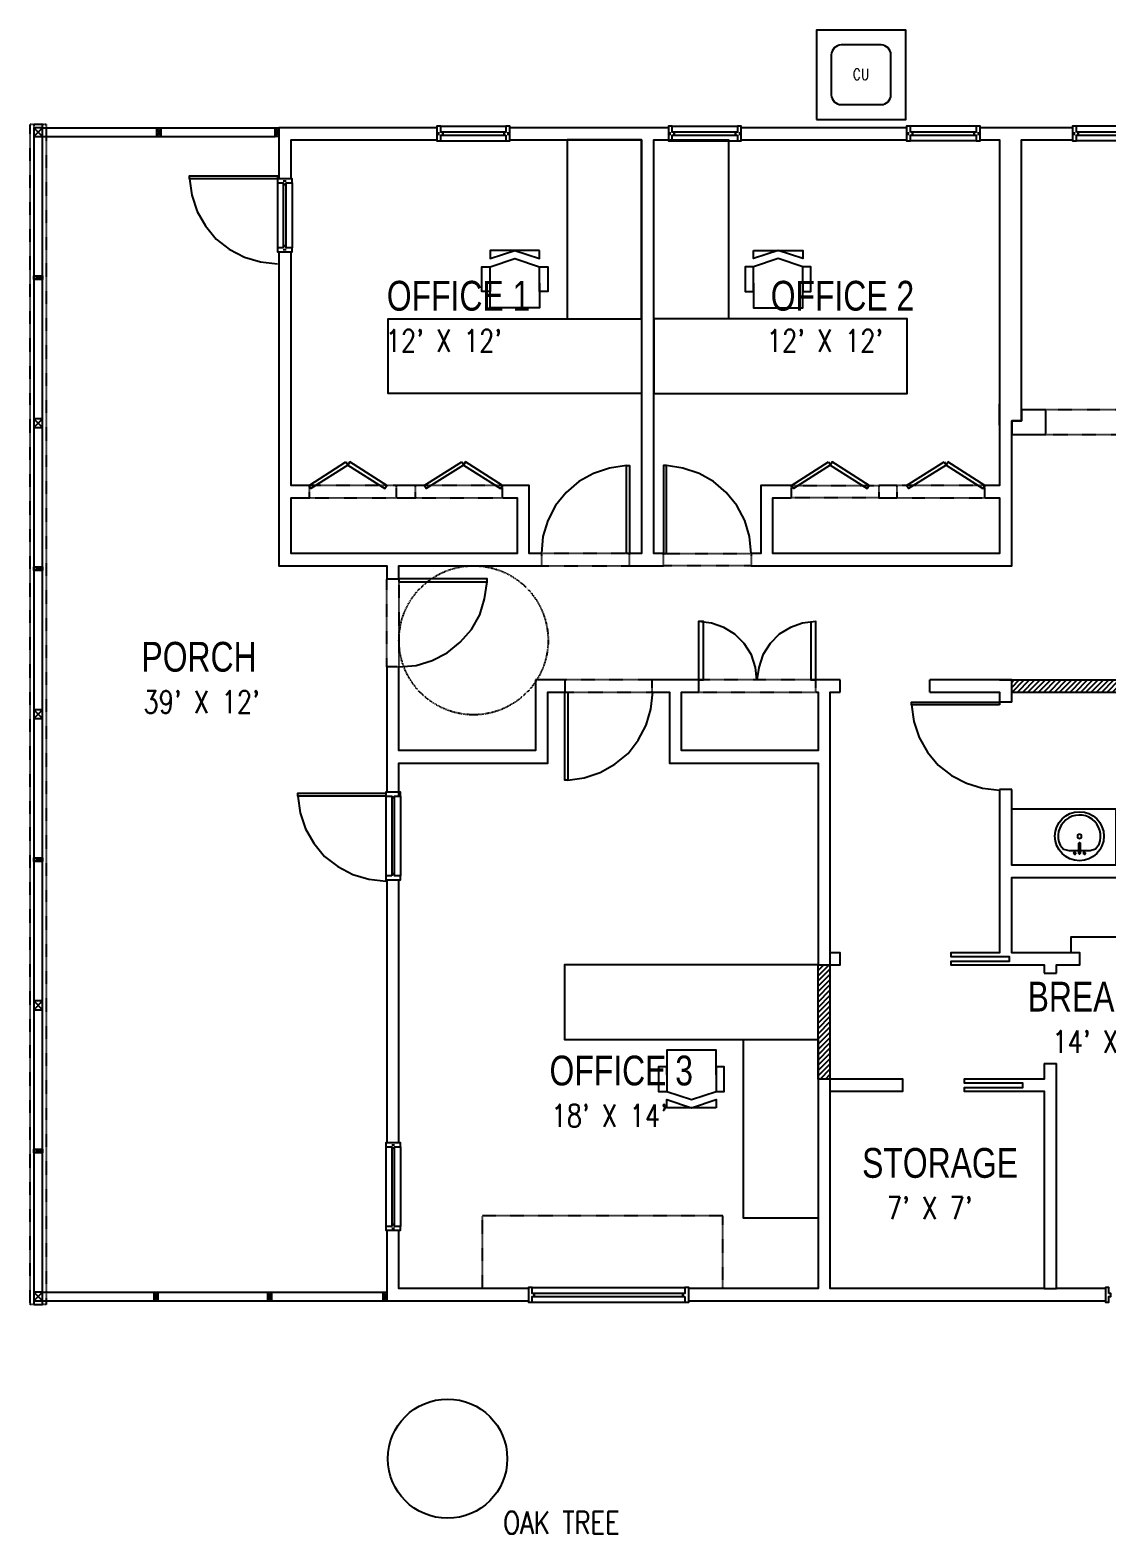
# Model space of a CAD drawing. Header units: inches. Extents: x -625442 to 34963, y -27993 to 66986.
# Drawn here: x 1728 to 2161, y 17957 to 18563 of the extents above; entities that cross this region are included whole.
import ezdxf

# ---------------------------------------------------------------- set-up
doc = ezdxf.new("R2010")
doc.units = ezdxf.units.IN
doc.header["$LTSCALE"] = 0.5
doc.header["$MEASUREMENT"] = 0
doc.linetypes.add('HIDDEN2', pattern=[0.1875, 0.125, -0.0625])
for name, color, linetype in [('0-TEXT', 30, 'Continuous'), ('P-ABOVE', 201, 'HIDDEN2'), ('P-BELOW-LIGHT', 143, 'Continuous'), ('P-CASEWORK', 140, 'Continuous'), ('P-DOOR', 51, 'Continuous'), ('P-FIXTURE', 63, 'Continuous'), ('P-FURNITURE', 201, 'Continuous'), ('P-WALL', 90, 'Continuous'), ('P-WINDOW', 213, 'Continuous')]:
    doc.layers.add(name, color=color, linetype=linetype)
doc.styles.add('1-4T', font='Zap601Rm.ttf', dxfattribs={"width": 0.8, "height": 12})
doc.styles.add('sapa notes', font='romans.shx', dxfattribs={"width": 0.8})

msp = doc.modelspace()

# ---------------------------------------------------------------- hatches: boundary and pattern name
at = {"layer": 'P-FURNITURE'}
h = msp.add_hatch(dxfattribs=at)
h.set_pattern_fill('ANSI31', color=256, scale=12)
h.paths.add_polyline_path([(2365.92688, 18300.97685), (2122.94057, 18300.97685), (2122.94057, 18296.08582), (2239.98821, 18296.08582), (2239.98821, 18226.43756), (2243.98821, 18226.43756), (2243.98821, 18296.08582), (2361.03586, 18296.08582), (2361.03586, 18292.08582), (2365.92688, 18292.08582)])
h.paths.add_polyline_path([(2365.92688, 18256.87041), (2361.03586, 18256.87041), (2361.03586, 18226.43756), (2365.92688, 18226.43756)])
h = msp.add_hatch(dxfattribs=at)
h.set_pattern_fill('ANSI31', color=256, scale=12)
h.paths.add_polyline_path([(2049.96642, 18186.33113), (2045.07539, 18186.33113), (2045.07539, 18140.35546), (2049.96642, 18140.35546)])

# ---------------------------------------------------------------- linework, layer by layer
at = {"layer": 'P-ABOVE'}
for p, q in [((1729.50621, 18524.7252), (1733.00621, 18524.7252)), ((1729.50621, 18049.64309), (1733.00621, 18049.64309))]:
    msp.add_line(p, q, dxfattribs=at)
for points in [[(1729.50621, 18049.64309), (1728.00621, 18049.64309), (1728.00621, 18524.7252), (1729.50621, 18524.7252)], [(1734.50621, 18049.64309), (1733.00621, 18049.64309), (1733.00621, 18524.7252), (1734.50621, 18524.7252)], [(1875.45451, 18379.23331), (1840.2391, 18379.23331), (1840.2391, 18374.34228), (1875.45451, 18374.34228)], [(1918.10428, 18379.23331), (1882.88887, 18379.23331), (1882.88887, 18374.34228), (1918.10428, 18374.34228)], [(2034.31513, 18379.23331), (2069.53053, 18379.23331), (2069.53053, 18374.34228), (2034.31513, 18374.34228)], [(2112.18031, 18374.34228), (2112.18031, 18379.23331), (2076.76926, 18379.23331), (2076.76926, 18374.34228)], [(1969.16662, 18351.84355), (1933.75557, 18351.84355), (1933.75557, 18346.95252), (1969.16662, 18346.95252)], [(2018.07691, 18351.84355), (2018.07691, 18346.95252), (1982.8615, 18346.95252), (1982.8615, 18351.84355)], [(1876.43271, 18306.25916), (1871.54168, 18306.25916), (1871.54168, 18341.67021), (1876.43271, 18341.67021)], [(1943.14635, 18296.08582), (1978.36176, 18296.08582), (1978.36176, 18300.97685), (1943.14635, 18300.97685)], [(2044.09718, 18296.08582), (2044.09718, 18300.97685), (1996.94767, 18300.97685), (1996.94767, 18296.08582)]]:
    msp.add_lwpolyline(points, close=True, dxfattribs=at)
for points in [[(2347.14533, 18409.75333), (2136.63545, 18409.75333)], [(2136.63545, 18399.77563), (2347.14533, 18399.77563)], [(2006.72972, 18056.03412), (2006.72972, 18085.38029), (1909.88735, 18085.38029), (1909.88735, 18056.03412)]]:
    msp.add_lwpolyline(points, dxfattribs=at)
msp.add_circle((1906.43271, 18316.95252), 30, dxfattribs=at)
at = {"layer": 'P-BELOW-LIGHT'}
for p, q in [((1729.50621, 18523.2252), (1729.50621, 18051.14309)), ((1733.00621, 18523.2252), (1826.60935, 18523.2252)), ((1733.00621, 18519.7252), (1826.60935, 18519.7252)), ((1733.00621, 18381.75691), (1733.00621, 18519.7252)), ((1733.00621, 18054.64309), (1733.00621, 18381.75691)), ((1733.00621, 18054.64309), (1871.54168, 18054.64309)), ((2136.04853, 18056.03412), (2140.93956, 18056.03412)), ((1733.00621, 18051.14309), (1871.54168, 18051.14309))]:
    msp.add_line(p, q, dxfattribs=at)
for points in [[(2044.3721, 18526.53332), (2080.3721, 18526.53332), (2080.3721, 18562.53332), (2044.3721, 18562.53332)], [(1919.47377, 18520.29058), (1919.47377, 18517.94289), (1921.0389, 18517.94289), (1921.0389, 18523.81212), (1919.47377, 18523.81212), (1919.47377, 18521.46443), (1918.6912, 18521.46443), (1918.6912, 18520.29058)], [(2012.59896, 18520.29058), (2012.59896, 18517.94289), (2014.16409, 18517.94289), (2014.16409, 18523.81212), (2012.59896, 18523.81212), (2012.59896, 18521.46443), (2011.81639, 18521.46443), (2011.81639, 18520.29058)], [(2082.24721, 18521.46443), (2082.24721, 18523.81212), (2080.68208, 18523.81212), (2080.68208, 18517.94289), (2082.24721, 18517.94289), (2082.24721, 18520.29058), (2083.02977, 18520.29058), (2083.02977, 18521.46443)], [(2148.96084, 18521.46443), (2148.96084, 18523.81212), (2147.39571, 18523.81212), (2147.39571, 18517.94289), (2148.96084, 18517.94289), (2148.96084, 18520.29058), (2149.74341, 18520.29058), (2149.74341, 18521.46443)], [(1829.87012, 18474.90183), (1827.52242, 18474.90183), (1827.52242, 18473.3367), (1833.39166, 18473.3367), (1833.39166, 18474.90183), (1831.04397, 18474.90183), (1831.04397, 18475.6844), (1829.87012, 18475.6844)], [(1873.4981, 18222.13346), (1871.1504, 18222.13346), (1871.1504, 18220.56833), (1877.01964, 18220.56833), (1877.01964, 18222.13346), (1874.67194, 18222.13346), (1874.67194, 18222.91602), (1873.4981, 18222.91602)], [(1873.4981, 18081.07619), (1871.1504, 18081.07619), (1871.1504, 18079.51106), (1877.01964, 18079.51106), (1877.01964, 18081.07619), (1874.67194, 18081.07619), (1874.67194, 18081.85875), (1873.4981, 18081.85875)], [(1991.46971, 18052.90386), (1991.46971, 18050.55617), (1993.03484, 18050.55617), (1993.03484, 18056.4254), (1991.46971, 18056.4254), (1991.46971, 18054.07771), (1990.68715, 18054.07771), (1990.68715, 18052.90386)], [(2162.0688, 18054.07771), (2162.0688, 18056.4254), (2160.69931, 18056.4254), (2160.69931, 18050.55617), (2162.0688, 18050.55617), (2162.0688, 18052.90386), (2162.85137, 18052.90386), (2162.85137, 18054.07771)]]:
    msp.add_lwpolyline(points, close=True, dxfattribs=at)
msp.add_lwpolyline([(2054.3721, 18532.53332), (2070.3721, 18532.53332, 0.414213562), (2074.3721, 18536.53332), (2074.3721, 18552.53332, 0.414213562), (2070.3721, 18556.53332), (2054.3721, 18556.53332, 0.414213562), (2050.3721, 18552.53332), (2050.3721, 18536.53332, 0.414213562)], format="xyb", close=True, dxfattribs=at)
for points in [[(1893.25785, 18517.94289), (1893.25785, 18520.29058), (1894.04042, 18520.29058), (1894.04042, 18521.46443), (1893.25785, 18521.46443), (1893.25785, 18523.81212), (1891.69272, 18523.81212), (1891.69272, 18517.94289), (1893.25785, 18517.94289), (1919.47377, 18517.94289)], [(1892.47529, 18520.29058), (1892.47529, 18521.46443)], [(1893.25785, 18523.81212), (1919.47377, 18523.81212)], [(1920.25633, 18521.46443), (1920.25633, 18520.29058)], [(1986.38304, 18517.94289), (1986.38304, 18520.29058), (1987.16561, 18520.29058), (1987.16561, 18521.46443), (1986.38304, 18521.46443), (1986.38304, 18523.81212), (1984.81791, 18523.81212), (1984.81791, 18517.94289), (1986.38304, 18517.94289), (2012.59896, 18517.94289)], [(1985.60048, 18520.29058), (1985.60048, 18521.46443)], [(1986.38304, 18523.81212), (2012.59896, 18523.81212)], [(2013.38152, 18521.46443), (2013.38152, 18520.29058)], [(2081.46464, 18520.29058), (2081.46464, 18521.46443)], [(2108.65877, 18523.81212), (2108.65877, 18521.46443), (2107.8762, 18521.46443), (2107.8762, 18520.29058), (2108.65877, 18520.29058), (2108.65877, 18517.94289), (2110.22389, 18517.94289), (2110.22389, 18523.81212), (2108.65877, 18523.81212), (2082.24721, 18523.81212)], [(2109.44133, 18521.46443), (2109.44133, 18520.29058)], [(2148.17828, 18520.29058), (2148.17828, 18521.46443)], [(2192.78446, 18523.81212), (2192.78446, 18521.46443), (2192.0019, 18521.46443), (2192.0019, 18520.29058), (2192.78446, 18520.29058), (2192.78446, 18517.94289), (2194.34959, 18517.94289), (2194.34959, 18523.81212), (2192.78446, 18523.81212), (2148.96084, 18523.81212)], [(2108.65877, 18517.94289), (2082.24721, 18517.94289)], [(2192.78446, 18517.94289), (2148.96084, 18517.94289)], [(1827.52242, 18501.11775), (1829.87012, 18501.11775), (1829.87012, 18500.33518), (1831.04397, 18500.33518), (1831.04397, 18501.11775), (1833.39166, 18501.11775), (1833.39166, 18502.68288), (1827.52242, 18502.68288), (1827.52242, 18501.11775), (1827.52242, 18474.90183)], [(1829.87012, 18501.90031), (1831.04397, 18501.90031)], [(1833.39166, 18501.11775), (1833.39166, 18474.90183)], [(1831.04397, 18474.11927), (1829.87012, 18474.11927)], [(2118.04954, 18403.49281), (2118.04954, 18412.10102)], [(1876.43271, 18254.41425), (1876.43271, 18262.82682)], [(1871.1504, 18254.21861), (1873.4981, 18254.21861), (1873.4981, 18253.63169), (1874.67194, 18253.63169), (1874.67194, 18254.21861), (1877.01964, 18254.21861), (1877.01964, 18255.78374), (1871.1504, 18255.78374), (1871.1504, 18254.21861), (1871.1504, 18222.13346)], [(1877.01964, 18254.21861), (1877.01964, 18222.13346)], [(1871.1504, 18113.16134), (1873.4981, 18113.16134), (1873.4981, 18112.57441), (1874.67194, 18112.57441), (1874.67194, 18113.16134), (1877.01964, 18113.16134), (1877.01964, 18114.72646), (1871.1504, 18114.72646), (1871.1504, 18113.16134), (1871.1504, 18081.07619)], [(1873.4981, 18113.9439), (1874.67194, 18113.9439)], [(1877.01964, 18113.16134), (1877.01964, 18081.07619)], [(1874.67194, 18080.29362), (1873.4981, 18080.29362)], [(1930.03839, 18050.55617), (1930.03839, 18052.90386), (1930.82095, 18052.90386), (1930.82095, 18054.07771), (1930.03839, 18054.07771), (1930.03839, 18056.4254), (1928.47326, 18056.4254), (1928.47326, 18050.55617), (1930.03839, 18050.55617), (1991.46971, 18050.55617)], [(1930.03839, 18056.4254), (1991.46971, 18056.4254)]]:
    msp.add_lwpolyline(points, dxfattribs=at)
at = {"layer": 'P-CASEWORK'}
for points in [[(2164.94057, 18226.43756), (2164.94057, 18248.9363), (2122.94057, 18248.9363)], [(2146.94057, 18191.22216), (2146.94057, 18197.54519), (2191.86877, 18197.54266), (2191.8608, 18056.03547)]]:
    msp.add_lwpolyline(points, dxfattribs=at)
at = {"layer": 'P-DOOR'}
for points in [[(1827.52242, 18502.68288), (1792.11138, 18502.68288), (1792.11138, 18503.85672), (1827.52242, 18503.85672)], [(1855.10783, 18388.81972), (1855.89039, 18387.45024), (1841.02166, 18378.05946), (1840.2391, 18379.23331)], [(1856.67296, 18388.81972), (1855.89039, 18387.45024), (1870.75912, 18378.05946), (1871.54168, 18379.23331)], [(1901.67042, 18388.81972), (1902.45299, 18387.45024), (1887.38862, 18378.05946), (1886.60605, 18379.23331)], [(1903.23555, 18388.81972), (1902.45299, 18387.45024), (1917.32171, 18378.05946), (1918.10428, 18379.23331)], [(1967.99277, 18351.84355), (1967.99277, 18387.25459), (1969.16662, 18387.25459), (1969.16662, 18351.84355)], [(1984.03535, 18351.84355), (1984.03535, 18387.25459), (1982.8615, 18387.25459), (1982.8615, 18351.84355)], [(2049.18385, 18388.81972), (2049.96642, 18387.45024), (2035.09769, 18378.05946), (2034.31513, 18379.23331)], [(2050.74898, 18388.81972), (2049.96642, 18387.45024), (2064.83515, 18378.05946), (2065.61771, 18379.23331)], [(2095.74645, 18388.81972), (2096.52901, 18387.45024), (2081.46464, 18378.05946), (2080.68208, 18379.23331)], [(2097.31158, 18388.81972), (2096.52901, 18387.45024), (2111.39774, 18378.05946), (2112.18031, 18379.23331)], [(1876.43271, 18340.49636), (1911.84376, 18340.49636), (1911.84376, 18341.67021), (1876.43271, 18341.67021)], [(1998.90408, 18300.97685), (1998.90408, 18324.45378), (1996.94767, 18324.45378), (1996.94767, 18300.97685)], [(1944.32019, 18296.08582), (1944.32019, 18260.67477), (1943.14635, 18260.67477), (1943.14635, 18296.08582)], [(2118.04954, 18290.91197), (2082.63849, 18290.91197), (2082.63849, 18292.08582), (2118.04954, 18292.08582)], [(1871.1504, 18254.21861), (1835.73935, 18254.21861), (1835.73935, 18255.39246), (1871.1504, 18255.39246)]]:
    msp.add_lwpolyline(points, close=True, dxfattribs=at)
for points in [[(1792.11138, 18502.68288), (1793.08958, 18496.03108), (1795.24163, 18489.57492), (1798.56753, 18483.70568), (1802.87164, 18478.42337), (1808.15395, 18474.31491), (1814.21883, 18471.18465), (1820.67498, 18469.22824), (1827.52242, 18468.44567)], [(1967.99277, 18387.25459), (1961.14533, 18386.27639), (1954.68918, 18384.12434), (1948.81994, 18380.79844), (1943.73327, 18376.49433), (1939.42917, 18371.21202), (1936.29891, 18365.14714), (1934.3425, 18358.69099), (1933.75557, 18351.84355)], [(2034.31513, 18379.23331), (2021.98973, 18379.23331), (2021.98973, 18351.84355), (2018.07691, 18351.84355), (2017.48999, 18358.69099), (2015.53358, 18365.14714), (2012.40332, 18371.21202), (2008.09921, 18376.49433), (2003.01254, 18380.79844), (1997.14331, 18384.12434), (1990.68715, 18386.27639), (1984.03535, 18387.25459)], [(1876.43271, 18306.25916), (1883.28015, 18306.84608), (1889.73631, 18308.80249), (1895.80119, 18311.93275), (1901.0835, 18316.23686), (1905.58325, 18321.32353), (1908.90915, 18327.19276), (1910.86556, 18333.64892), (1911.84376, 18340.49636)], [(2042.14077, 18324.25814), (2042.14077, 18300.97685), (2044.09718, 18300.97685), (2044.09718, 18324.45378), (2038.81487, 18323.86686), (2033.92384, 18322.10609), (2029.4241, 18319.36711), (2025.70692, 18315.64993), (2022.7723, 18311.15019), (2021.20717, 18306.06352), (2020.4246, 18300.97685), (2019.83768, 18306.06352), (2018.27255, 18311.15019), (2015.33793, 18315.64993), (2011.62075, 18319.36711), (2007.12101, 18322.10609), (2002.22998, 18323.86686), (1996.94767, 18324.45378)], [(1944.32019, 18260.67477), (1950.97199, 18261.65297), (1957.42815, 18263.80503), (1963.29739, 18267.13093), (1968.5797, 18271.43503), (1972.68816, 18276.71734), (1975.81842, 18282.78222), (1977.77483, 18289.23838), (1978.5574, 18296.08582)], [(2082.63849, 18290.91197), (2083.6167, 18284.26017), (2085.76875, 18277.80401), (2089.09465, 18271.93478), (2093.39875, 18266.65247), (2098.68107, 18262.544), (2104.74594, 18259.41374), (2111.2021, 18257.45733), (2118.04954, 18256.67477)], [(1835.73935, 18254.21861), (1836.71756, 18247.56681), (1838.86961, 18241.11065), (1842.19551, 18235.24142), (1846.49962, 18229.95911), (1851.78193, 18225.85064), (1857.8468, 18222.72038), (1864.30296, 18220.76397), (1871.1504, 18219.98141)]]:
    msp.add_lwpolyline(points, dxfattribs=at)
at = {"layer": 'P-FIXTURE'}
msp.add_lwpolyline([(2150.65877, 18232.3068), (2154.57159, 18232.3068), (2156.72364, 18233.08936), (2158.09313, 18234.85013, 1.529927729), (2142.44184, 18234.45885), (2143.81132, 18232.89372), (2145.96338, 18232.3068), (2149.8762, 18232.3068)], format="xyb", dxfattribs=at)
for points in [[(2150.26748, 18238.9586), (2149.48492, 18238.56732), (2149.48492, 18237.58911), (2150.26748, 18237.19783), (2151.05005, 18237.58911), (2151.05005, 18238.56732)], [(2149.8762, 18235.24142), (2149.8762, 18231.32859), (2150.26748, 18230.93731), (2150.65877, 18231.32859), (2150.65877, 18235.24142), (2150.26748, 18235.6327)], [(2147.72415, 18231.32859), (2148.31107, 18230.74167), (2148.70235, 18231.32859), (2148.31107, 18231.71988)], [(2151.63697, 18231.32859), (2152.22389, 18230.74167), (2152.61518, 18231.32859), (2152.22389, 18231.71988)]]:
    msp.add_lwpolyline(points, close=True, dxfattribs=at)
msp.add_circle((2150.19372, 18238.10227), 9.8561, dxfattribs=at)
at = {"layer": 'P-FURNITURE'}
for points in [[(1944.05765, 18446.33417), (1974.05765, 18446.33417), (1974.05765, 18518.33417), (1944.05765, 18518.33417)], [(2008.94868, 18446.33417), (1978.94868, 18446.33417), (1978.94868, 18518.33417), (2008.94868, 18518.33417)], [(1974.05765, 18446.33417), (1974.05765, 18416.33417), (1872.05765, 18416.33417), (1872.05765, 18446.33417)], [(1978.94868, 18446.33417), (1978.94868, 18416.33417), (2080.94868, 18416.33417), (2080.94868, 18446.33417)], [(2045.07539, 18156.33113), (2045.07539, 18186.33113), (1943.07539, 18186.33113), (1943.07539, 18156.33113)], [(2015.07539, 18156.33113), (2045.07539, 18156.33113), (2045.07539, 18084.33113), (2015.07539, 18084.33113)]]:
    msp.add_lwpolyline(points, close=True, dxfattribs=at)
at = {"layer": 'P-FURNITURE', "flags": 128}
for points in [[(1932.98011, 18473.85117), (1913.13519, 18473.85117), (1913.13519, 18470.54368), (1923.05765, 18473.85117), (1932.98011, 18470.54368)], [(2019.04802, 18473.85117), (2038.89293, 18473.85117), (2038.89293, 18470.54368), (2028.97047, 18473.85117), (2019.04802, 18470.54368)], [(2003.99785, 18128.81413), (1984.15293, 18128.81413), (1984.15293, 18132.12161), (1994.07539, 18128.81413), (2003.99785, 18132.12161)]]:
    msp.add_lwpolyline(points, close=True, dxfattribs=at)
for points in [[(1913.13519, 18460.62123), (1913.13519, 18467.2362), (1923.05765, 18470.54368), (1932.98011, 18467.2362), (1936.28759, 18467.2362), (1936.28759, 18457.31374), (1932.98011, 18457.31374), (1932.98011, 18460.62123), (1932.98011, 18454.00626), (1932.98011, 18450.69877), (1929.67262, 18450.69877), (1916.44268, 18450.69877), (1913.13519, 18450.69877), (1913.13519, 18454.00626), (1913.13519, 18460.62123), (1913.13519, 18457.31374), (1909.82771, 18457.31374), (1909.82771, 18467.2362), (1913.13519, 18467.2362)], [(1932.98011, 18460.62123), (1932.98011, 18467.2362)], [(2038.89293, 18460.62123), (2038.89293, 18467.2362), (2028.97047, 18470.54368), (2019.04802, 18467.2362), (2015.74053, 18467.2362), (2015.74053, 18457.31374), (2019.04802, 18457.31374), (2019.04802, 18460.62123), (2019.04802, 18454.00626), (2019.04802, 18450.69877), (2022.3555, 18450.69877), (2035.58544, 18450.69877), (2038.89293, 18450.69877), (2038.89293, 18454.00626), (2038.89293, 18460.62123), (2038.89293, 18457.31374), (2042.20041, 18457.31374), (2042.20041, 18467.2362), (2038.89293, 18467.2362)], [(2019.04802, 18460.62123), (2019.04802, 18467.2362)], [(1984.15293, 18142.04407), (1984.15293, 18135.4291), (1994.07539, 18132.12161), (2003.99785, 18135.4291), (2007.30533, 18135.4291), (2007.30533, 18145.35156), (2003.99785, 18145.35156), (2003.99785, 18142.04407), (2003.99785, 18148.65904), (2003.99785, 18151.96653), (2000.69036, 18151.96653), (1987.46042, 18151.96653), (1984.15293, 18151.96653), (1984.15293, 18148.65904), (1984.15293, 18142.04407), (1984.15293, 18145.35156), (1980.84545, 18145.35156), (1980.84545, 18135.4291), (1984.15293, 18135.4291)], [(2003.99785, 18142.04407), (2003.99785, 18135.4291)]]:
    msp.add_lwpolyline(points, dxfattribs=at)
at = {"layer": 'P-WALL'}
for p, q in [((1729.50621, 18523.2252), (1733.00621, 18519.7252)), ((1733.00621, 18523.2252), (1729.50621, 18519.7252)), ((1779.05778, 18523.2252), (1780.55778, 18519.7252)), ((1780.55778, 18523.2252), (1779.05778, 18519.7252)), ((1826.60935, 18523.2252), (1828.10935, 18519.7252)), ((1828.10935, 18523.2252), (1826.60935, 18519.7252)), ((1729.50621, 18462.15243), (1733.00621, 18463.65243)), ((1733.00621, 18462.15243), (1729.50621, 18463.65243)), ((1729.50621, 18406.07967), (1733.00621, 18402.57967)), ((1733.00621, 18406.07967), (1729.50621, 18402.57967)), ((1729.50621, 18345.00691), (1733.00621, 18346.50691)), ((1733.00621, 18345.00691), (1729.50621, 18346.50691)), ((2053.96642, 18296.08582), (2053.96642, 18300.97685)), ((2089.96642, 18296.08582), (2089.96642, 18300.97685)), ((2122.94057, 18292.08582), (2118.04954, 18292.08582)), ((1729.50621, 18288.93414), (1733.00621, 18285.43414)), ((1733.00621, 18288.93414), (1729.50621, 18285.43414)), ((2122.94057, 18256.87041), (2118.04954, 18256.87041)), ((1729.50621, 18227.86138), (1733.00621, 18229.36138)), ((1733.00621, 18227.86138), (1729.50621, 18229.36138)), ((2049.96642, 18135.46443), (2049.96642, 18191.22216)), ((2136.04853, 18183.00523), (2140.93956, 18183.00523)), ((1729.50621, 18171.78862), (1733.00621, 18168.28862)), ((1733.00621, 18171.78862), (1729.50621, 18168.28862)), ((2136.04853, 18146.61597), (2140.93956, 18146.61597)), ((1729.50621, 18110.71585), (1733.00621, 18112.21585)), ((1733.00621, 18110.71585), (1729.50621, 18112.21585)), ((1729.50621, 18054.64309), (1733.00621, 18051.14309)), ((1733.00621, 18054.64309), (1729.50621, 18051.14309)), ((1777.9347, 18054.64309), (1779.4347, 18051.14309)), ((1779.4347, 18054.64309), (1777.9347, 18051.14309)), ((1823.61319, 18054.64309), (1825.11319, 18051.14309)), ((1825.11319, 18054.64309), (1823.61319, 18051.14309)), ((1870.04168, 18054.64309), (1871.54168, 18051.14309)), ((1871.54168, 18054.64309), (1870.04168, 18051.14309))]:
    msp.add_line(p, q, dxfattribs=at)
for points in [[(1729.50621, 18519.7252), (1733.00621, 18519.7252), (1733.00621, 18523.2252), (1729.50621, 18523.2252)], [(1779.05778, 18523.2252), (1780.55778, 18523.2252), (1780.55778, 18519.7252), (1779.05778, 18519.7252)], [(1826.60935, 18523.2252), (1828.10935, 18523.2252), (1828.10935, 18519.7252), (1826.60935, 18519.7252)], [(1729.50621, 18462.15243), (1729.50621, 18463.65243), (1733.00621, 18463.65243), (1733.00621, 18462.15243)], [(1729.50621, 18402.57967), (1733.00621, 18402.57967), (1733.00621, 18406.07967), (1729.50621, 18406.07967)], [(2136.63545, 18399.77563), (2136.63545, 18409.75333), (2126.85339, 18409.75333), (2126.85339, 18405.25358), (2122.94057, 18405.25358), (2122.94057, 18399.77563), (2126.85339, 18399.77563)], [(1729.50621, 18345.00691), (1729.50621, 18346.50691), (1733.00621, 18346.50691), (1733.00621, 18345.00691)], [(1729.50621, 18285.43414), (1733.00621, 18285.43414), (1733.00621, 18288.93414), (1729.50621, 18288.93414)], [(1729.50621, 18227.86138), (1729.50621, 18229.36138), (1733.00621, 18229.36138), (1733.00621, 18227.86138)], [(1729.50621, 18168.28862), (1733.00621, 18168.28862), (1733.00621, 18171.78862), (1729.50621, 18171.78862)], [(1729.50621, 18110.71585), (1729.50621, 18112.21585), (1733.00621, 18112.21585), (1733.00621, 18110.71585)], [(1729.50621, 18051.14309), (1733.00621, 18051.14309), (1733.00621, 18054.64309), (1729.50621, 18054.64309)], [(1777.9347, 18054.64309), (1779.4347, 18054.64309), (1779.4347, 18051.14309), (1777.9347, 18051.14309)], [(1823.61319, 18054.64309), (1825.11319, 18054.64309), (1825.11319, 18051.14309), (1823.61319, 18051.14309)], [(1870.04168, 18054.64309), (1871.54168, 18054.64309), (1871.54168, 18051.14309), (1870.04168, 18051.14309)]]:
    msp.add_lwpolyline(points, close=True, dxfattribs=at)
for points in [[(1891.69272, 18523.2252), (1828.10935, 18523.2252)], [(1828.10935, 18523.2252), (1828.10935, 18502.68288)], [(1984.81791, 18523.2252), (1921.0389, 18523.2252)], [(2080.68208, 18523.2252), (2014.16409, 18523.2252)], [(2147.39571, 18523.2252), (2110.22389, 18523.2252)], [(1833.00038, 18502.68288), (1833.00038, 18518.33417), (1891.69272, 18518.33417)], [(1921.0389, 18518.33417), (1974.05765, 18518.33417), (1974.05765, 18351.84355), (1969.16662, 18351.84355)], [(1982.8615, 18351.84355), (1978.94868, 18351.84355), (1978.94868, 18518.33417), (1984.81791, 18518.33417)], [(2014.16409, 18518.33417), (2080.68208, 18518.33417)], [(2018.07691, 18346.95252), (2122.94057, 18346.95252), (2122.94057, 18405.25358), (2126.85339, 18405.25358), (2126.85339, 18518.33417), (2147.39571, 18518.33417)], [(2110.22389, 18518.33417), (2118.04954, 18518.33417), (2118.04954, 18379.23331), (2112.18031, 18379.23331)], [(1828.10935, 18473.3367), (1828.10935, 18346.95252), (1871.54168, 18346.95252), (1871.54168, 18341.67021)], [(1840.2391, 18379.23331), (1833.00038, 18379.23331), (1833.00038, 18473.3367)], [(1882.88887, 18379.23331), (1875.45451, 18379.23331)], [(1882.49759, 18379.23331), (1877.8022, 18379.23331)], [(1933.75557, 18351.84355), (1928.86454, 18351.84355), (1928.86454, 18379.23331), (1918.10428, 18379.23331)], [(2076.76926, 18379.23331), (2069.53053, 18379.23331)], [(1918.10428, 18374.34228), (1923.97351, 18374.34228), (1923.97351, 18351.84355), (1833.00038, 18351.84355), (1833.00038, 18374.34228), (1840.2391, 18374.34228)], [(1875.45451, 18374.34228), (1882.88887, 18374.34228)], [(2112.18031, 18374.34228), (2118.04954, 18374.34228), (2118.04954, 18351.84355), (2026.88076, 18351.84355), (2026.88076, 18374.34228), (2034.31513, 18374.34228)], [(2069.53053, 18374.34228), (2076.76926, 18374.34228)], [(1876.43271, 18341.67021), (1876.43271, 18346.95252), (1933.75557, 18346.95252)], [(1969.16662, 18346.95252), (1982.8615, 18346.95252)], [(1871.54168, 18306.25916), (1871.54168, 18255.78374)], [(1931.40788, 18300.97685), (1931.40788, 18272.60888), (1876.43271, 18272.60888), (1876.43271, 18306.25916)], [(1876.43271, 18255.78374), (1876.43271, 18267.52221), (1936.29891, 18267.52221), (1936.29891, 18296.08582), (1943.14635, 18296.08582)], [(1943.14635, 18300.97685), (1931.40788, 18300.97685)], [(1996.94767, 18300.97685), (1978.36176, 18300.97685)], [(1978.36176, 18296.08582), (1985.2092, 18296.08582), (1985.2092, 18267.52221), (2045.07539, 18267.52221), (2045.07539, 18186.33113), (2053.96642, 18186.33113), (2053.96642, 18191.22216), (2049.96642, 18191.22216), (2049.96642, 18296.08582), (2053.96642, 18296.08582)], [(2044.09718, 18296.08582), (2045.07539, 18296.08582), (2045.07539, 18272.60888), (1990.10022, 18272.60888), (1990.10022, 18296.08582), (1996.94767, 18296.08582)], [(2049.96642, 18300.97685), (2044.09718, 18300.97685)], [(2053.96642, 18300.97685), (2044.09718, 18300.97685)], [(2122.94057, 18292.08582), (2122.94057, 18300.97685), (2089.96642, 18300.97685)], [(2089.96642, 18296.08582), (2118.04954, 18296.08582), (2118.04954, 18292.08582)], [(2118.04954, 18300.97685), (2365.92688, 18300.97685), (2365.92688, 18292.08582)], [(2122.94057, 18296.08582), (2239.98821, 18296.08582)], [(2122.94057, 18292.08582), (2122.94057, 18296.08582)], [(2118.04954, 18256.87041), (2118.04954, 18191.22216), (2098.48543, 18191.22216), (2098.48543, 18189.65703), (2121.96236, 18189.65703), (2121.96236, 18187.70062), (2098.48543, 18187.70062), (2098.48543, 18186.33113), (2136.04853, 18186.33113), (2136.04853, 18183.00523)], [(2239.98821, 18226.43756), (2122.94057, 18226.43756), (2122.94057, 18256.87041)], [(2376.49403, 18226.43756), (2122.94057, 18226.43756), (2122.94057, 18256.87041)], [(2045.07539, 18228.11116), (2045.07539, 18186.33113), (2049.96642, 18186.33113)], [(2049.96642, 18191.22216), (2049.96642, 18228.11116)], [(1871.54168, 18220.56833), (1871.54168, 18114.72646)], [(1876.43271, 18114.72646), (1876.43271, 18220.56833)], [(2140.93956, 18183.00523), (2140.93956, 18186.33113), (2150.33033, 18186.33113), (2150.33033, 18191.22216), (2122.94057, 18191.22216), (2122.94057, 18221.54654), (2215.87012, 18221.54654), (2215.87012, 18056.03412), (2192.0019, 18056.03412)], [(2045.07539, 18140.35546), (2045.07539, 18186.33113)], [(2136.04853, 18146.61597), (2136.04853, 18140.35546), (2103.76774, 18140.35546), (2103.76774, 18138.79033), (2127.24467, 18138.79033), (2127.24467, 18136.83392), (2103.76774, 18136.83392), (2103.76774, 18135.46443), (2136.04853, 18135.46443), (2136.04853, 18056.03412), (2049.96642, 18056.03412), (2049.96642, 18135.46443), (2079.11695, 18135.46443), (2079.11695, 18140.35546), (2045.07539, 18140.35546), (2045.07539, 18056.03412), (1993.03484, 18056.03412)], [(2160.69931, 18056.03412), (2140.93956, 18056.03412), (2140.93956, 18146.61597)], [(2049.96642, 18140.35546), (2045.07539, 18140.35546), (2045.07539, 18056.03412), (1993.03484, 18056.03412)], [(2136.04853, 18056.03412), (2049.96642, 18056.03412), (2049.96642, 18135.46443)], [(1871.54168, 18079.51106), (1871.54168, 18051.14309)], [(1928.47326, 18056.03412), (1876.43271, 18056.03412), (1876.43271, 18079.51106)], [(2160.69931, 18056.03412), (2140.93956, 18056.03412)], [(1871.54168, 18051.14309), (1928.47326, 18051.14309)], [(1993.03484, 18051.14309), (2160.69931, 18051.14309)]]:
    msp.add_lwpolyline(points, dxfattribs=at)
msp.add_circle((1895.99267, 17987.5945), 24, dxfattribs=at)
at = {"layer": 'P-WINDOW'}
for points in [[(1894.04042, 18520.29058), (1918.6912, 18520.29058), (1918.6912, 18521.46443), (1894.04042, 18521.46443)], [(1987.16561, 18520.29058), (2011.81639, 18520.29058), (2011.81639, 18521.46443), (1987.16561, 18521.46443)], [(2107.8762, 18521.46443), (2083.02977, 18521.46443), (2083.02977, 18520.29058), (2107.8762, 18520.29058)], [(2192.0019, 18521.46443), (2149.74341, 18521.46443), (2149.74341, 18520.29058), (2192.0019, 18520.29058)], [(1829.87012, 18500.33518), (1829.87012, 18475.6844), (1831.04397, 18475.6844), (1831.04397, 18500.33518)], [(1873.4981, 18253.63169), (1873.4981, 18222.91602), (1874.67194, 18222.91602), (1874.67194, 18253.63169)], [(1873.4981, 18112.57441), (1873.4981, 18081.85875), (1874.67194, 18081.85875), (1874.67194, 18112.57441)], [(1930.82095, 18052.90386), (1990.68715, 18052.90386), (1990.68715, 18054.07771), (1930.82095, 18054.07771)]]:
    msp.add_lwpolyline(points, close=True, dxfattribs=at)

# ---------------------------------------------------------------- texts
at = {"layer": '0-TEXT', "width": 0.8}
for s, height, style, p in [('CU', 4.4955, 'sapa notes', (2059.01784, 18542.47599)), ('OFFICE 1', 11.988, '1-4T', (1871.53526, 18449.62318)), ('OFFICE 2', 11.988, '1-4T', (2025.99279, 18449.62318)), ("12' X 12'", 8.991, 'sapa notes', (1871.03753, 18432.98062)), ("12' X 12'", 8.991, 'sapa notes', (2024.37151, 18432.98062)), ('PORCH', 11.988, '1-4T', (1772.82188, 18304.32294)), ("39' X 12'", 8.991, 'sapa notes', (1773.57732, 18287.65408)), ('BREAKROOM', 11.988, '1-4T', (2129.36545, 18167.54316)), ("14' X 7'", 8.991, 'sapa notes', (2139.28665, 18150.8743)), ('OFFICE 3', 11.988, '1-4T', (1936.9961, 18137.81243)), ("18' X 14'", 8.991, 'sapa notes', (1937.75154, 18121.14357)), ('STORAGE', 11.988, '1-4T', (2062.76414, 18100.62902)), ("7' X 7'", 8.991, 'sapa notes', (2072.68533, 18083.96016)), ('OAK TREE', 8.991, 'sapa notes', (1918.38321, 17957.30992))]:
    msp.add_text(s, height=height, dxfattribs=dict(at, style=style)).set_placement(p)

doc.saveas('drawing.dxf')
